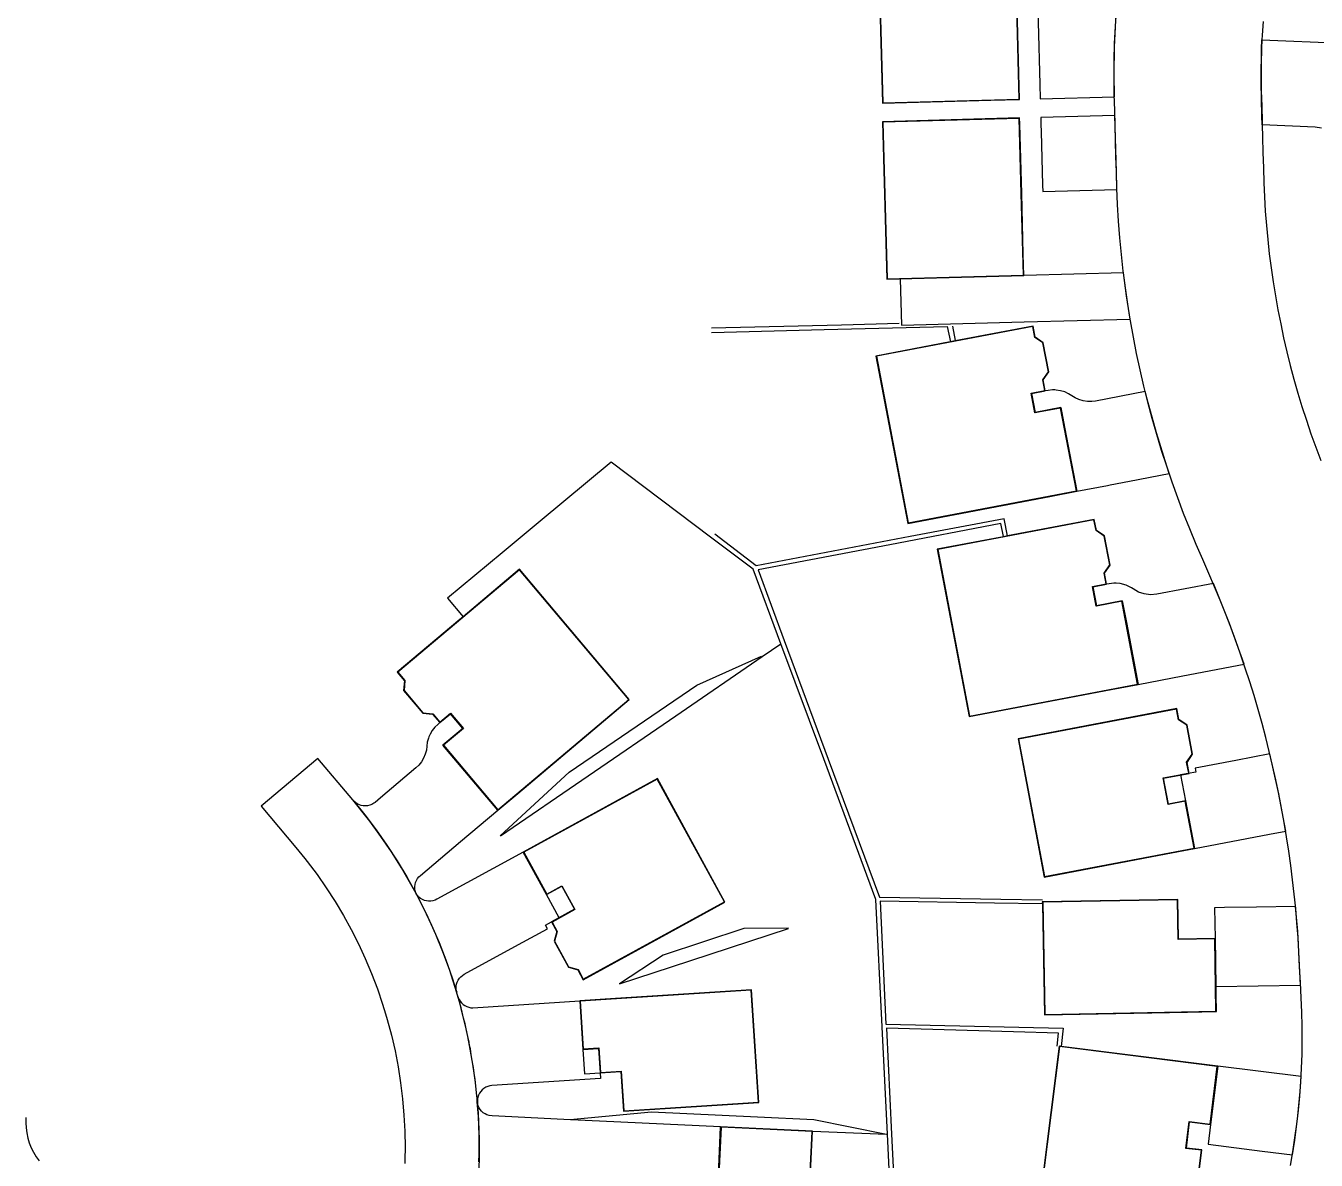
# Model space of a CAD drawing. Header units: metres. Extents: x 331488 to 331864, y 366379 to 366749.
# Drawn here: x 331489.1 to 331572.5, y 366489.8 to 366563.1 of the extents above; entities that cross this region are included whole.
import ezdxf

# ---------------------------------------------------------------- set-up
doc = ezdxf.new("R2010")
doc.units = ezdxf.units.M
for name, color, linetype, true_color in [('3D_LINES', 132, 'Continuous', 0x00cccc), ('GARAGES FFL', 150, 'Continuous', 0x0080ff), ('PLOTS EXTERNAL LEVEL', 3, 'Continuous', 0x00ff00), ('PLOTS FFL', 1, 'Continuous', 0xff0000)]:
    doc.layers.add(name, color=color, linetype=linetype, true_color=true_color)

msp = doc.modelspace()

# ---------------------------------------------------------------- linework, layer by layer
at = {"layer": '3D_LINES'}
for points in [[(331560.111, 366568.144, 35.249), (331554.594, 366567.996, 35.67), (331554.423, 366567.991, 35.681), (331554.439, 366567.394, 35.692), (331554.655, 366559.355, 35.692), (331554.681, 366558.395, 35.732), (331559.479, 366558.524, 35.666), (331559.455, 366559.995, 35.606), (331559.482, 366561.731, 35.534), (331559.57, 366563.465, 35.46), (331559.718, 366565.195, 35.384), (331559.926, 366566.919, 35.305), (331560.111, 366568.144, 35.249)], [(331570.859, 366489.42, 37.426), (331571.016, 366490.311, 37.4), (331571.155, 366491.205, 37.374), (331571.276, 366492.102, 37.349), (331571.379, 366493.001, 37.324), (331571.464, 366493.902, 37.299), (331571.532, 366494.804, 37.275), (331571.581, 366495.708, 37.251), (331571.612, 366496.612, 37.228), (331571.625, 366497.517, 37.205), (331571.62, 366498.422, 37.183), (331571.596, 366499.327, 37.161), (331571.554, 366500.266, 37.139), (331571.506, 366501.26, 37.118), (331571.457, 366502.258, 37.098), (331571.408, 366503.234, 37.078), (331571.352, 366504.172, 37.058), (331571.283, 366505.106, 37.038), (331571.202, 366506.039, 37.018), (331571.108, 366506.971, 36.998), (331571.002, 366507.901, 36.978), (331570.883, 366508.831, 36.958), (331570.753, 366509.758, 36.938), (331570.61, 366510.684, 36.918), (331570.454, 366511.607, 36.898), (331570.286, 366512.529, 36.878), (331570.106, 366513.448, 36.858), (331569.914, 366514.364, 36.838), (331569.709, 366515.278, 36.818), (331569.493, 366516.19, 36.798), (331569.264, 366517.098, 36.778), (331569.023, 366518.003, 36.758), (331568.77, 366518.905, 36.738), (331568.505, 366519.803, 36.718), (331568.228, 366520.698, 36.698), (331567.939, 366521.589, 36.678), (331567.639, 366522.476, 36.658), (331567.326, 366523.359, 36.638), (331567.002, 366524.237, 36.618), (331566.666, 366525.112, 36.598), (331566.319, 366525.981, 36.578), (331565.96, 366526.846, 36.558), (331565.589, 366527.707, 36.538), (331565.189, 366528.604, 36.518), (331564.762, 366529.586, 36.498), (331564.348, 366530.583, 36.478), (331563.95, 366531.586, 36.458), (331563.569, 366532.596, 36.438), (331563.205, 366533.612, 36.418), (331562.859, 366534.634, 36.397), (331562.529, 366535.661, 36.376), (331562.216, 366536.694, 36.354), (331561.921, 366537.732, 36.331), (331561.643, 366538.775, 36.307), (331561.382, 366539.823, 36.282), (331561.139, 366540.874, 36.256), (331560.914, 366541.929, 36.229), (331560.706, 366542.988, 36.201), (331560.515, 366544.051, 36.172), (331560.499, 366544.152, 36.169), (331560.343, 366545.116, 36.141), (331560.188, 366546.184, 36.11), (331560.066, 366547.142, 36.082), (331560.051, 366547.255, 36.078), (331559.932, 366548.327, 36.045), (331559.831, 366549.402, 36.011), (331559.748, 366550.478, 35.976), (331559.682, 366551.555, 35.94), (331559.635, 366552.631, 35.903), (331559.605, 366553.672, 35.865), (331559.578, 366554.674, 35.826), (331559.551, 366555.673, 35.785), (331559.524, 366556.673, 35.744), (331559.497, 366557.673, 35.702), (331559.47, 366558.682, 35.659), (331559.451, 366559.769, 35.615), (331559.456, 366560.875, 35.57), (331559.486, 366561.98, 35.524), (331559.54, 366563.084, 35.477), (331559.619, 366564.187, 35.429)], [(331569.097, 366563.404, 35.429), (331569.033, 366562.512, 35.477), (331569.019, 366562.214, 35.493), (331569.018, 366562.209, 35.493), (331568.991, 366561.656, 35.522), (331568.989, 366561.619, 35.524), (331568.965, 366560.725, 35.57), (331568.961, 366559.831, 35.615), (331568.964, 366559.7, 35.621), (331568.977, 366558.919, 35.659), (331569.004, 366557.928, 35.702), (331569.031, 366556.929, 35.744), (331569.037, 366556.706, 35.754), (331569.058, 366555.929, 35.785), (331569.084, 366554.929, 35.826), (331569.111, 366553.932, 35.865), (331569.139, 366552.973, 35.903), (331569.18, 366552.051, 35.94), (331569.235, 366551.132, 35.976), (331569.306, 366550.214, 36.011), (331569.393, 366549.298, 36.045), (331569.494, 366548.383, 36.078), (331569.611, 366547.469, 36.11), (331569.743, 366546.558, 36.141), (331569.89, 366545.649, 36.172), (331570.053, 366544.743, 36.201), (331570.23, 366543.839, 36.229), (331570.422, 366542.939, 36.256), (331570.63, 366542.042, 36.282), (331570.852, 366541.148, 36.307), (331571.089, 366540.259, 36.331), (331571.341, 366539.373, 36.354), (331571.608, 366538.492, 36.376), (331571.889, 366537.615, 36.397), (331572.185, 366536.743, 36.418), (331572.496, 366535.876, 36.438), (331572.821, 366535.015, 36.458)], [(331572.86, 366556.51, 35.402), (331572.464, 366556.566, 35.439), (331569.037, 366556.706, 35.754), (331569.032, 366556.706, 35.753), (331569.006, 366557.297, 35.727), (331568.96, 366559.46, 35.632), (331568.964, 366559.7, 35.621), (331568.989, 366561.619, 35.524), (331568.99, 366561.623, 35.524), (331568.991, 366561.656, 35.522), (331569.011, 366562.214, 35.522)], [(331569.011, 366562.214, 35.493), (331569.019, 366562.214, 35.493), (331574.214, 366562.003, 35.228)], [(331559.512, 366557.324, 35.717), (331554.715, 366557.196, 35.626), (331554.719, 366557.051, 35.632), (331554.727, 366556.732, 35.749), (331554.739, 366556.289, 35.767), (331554.833, 366552.815, 35.767), (331554.844, 366552.397, 35.783), (331559.644, 366552.526, 35.906), (331559.612, 366553.672, 35.864), (331559.512, 366557.324, 35.717)], [(331560.066, 366547.142, 36.082), (331553.639, 366546.971, 35.6), (331545.621, 366546.757, 35.6), (331545.702, 366543.758, 35.75), (331553.634, 366543.971, 35.75), (331560.503, 366544.156, 36.169), (331560.269, 366545.648, 36.125), (331560.066, 366547.142, 36.082)], [(331545.562, 366543.865, 35.75), (331541.825, 366543.771, 35.75), (331533.426, 366543.561, 35.81)], [(331533.427, 366543.295, 35.81), (331540.718, 366543.481, 36.35), (331548.664, 366543.683, 36.35), (331548.877, 366542.691, 36.35)], [(331549.005, 366543.697, 35.75), (331549.178, 366542.767, 35.75)], [(331561.473, 366539.47, 36.29), (331558.26, 366538.857, 36.378), (331558.009, 366538.826, 36.382), (331557.73, 366538.828, 36.386), (331557.454, 366538.869, 36.388), (331557.186, 366538.948, 36.389), (331556.932, 366539.064, 36.388), (331556.515, 366539.326, 36.384), (331556.262, 366539.444, 36.391), (331555.995, 366539.525, 36.404), (331555.72, 366539.567, 36.42), (331555.631, 366539.57, 36.426), (331555.48, 366539.573, 36.442), (331555.193, 366539.543, 36.477), (331555.01, 366539.508, 36.5), (331554.126, 366539.34, 36.5), (331554.359, 366538.115, 36.5), (331556.017, 366538.43, 36.5), (331556.255, 366537.176, 36.425), (331557.044, 366533.024, 36.425), (331559.021, 366533.399, 36.392), (331559.21, 366533.435, 36.43), (331560.456, 366533.672, 36.414), (331563.023, 366534.16, 36.407), (331562.862, 366534.64, 36.397), (331562.191, 366536.798, 36.352), (331561.596, 366538.978, 36.302), (331561.473, 366539.47, 36.29)], [(331531.263, 366478.968, 39.25), (331540.323, 366477.142, 38.75), (331542.555, 366482.953, 38.85), (331544.939, 366488.722, 38.75), (331544.805, 366491.437, 38.75), (331544.46, 366498.384, 38.5), (331544.059, 366506.613, 38.25), (331540.681, 366515.71, 38.06), (331537.909, 366523.16, 37.81), (331536.114, 366527.985, 37.51), (331533.361, 366530.062, 37.55), (331526.94, 366534.904, 37.8), (331522.342, 366531.089, 38.35), (331519.881, 366529.047, 38.35), (331516.346, 366526.115, 38.35), (331517.362, 366524.909, 38.35)], [(331552.563, 366530.149, 36.35), (331552.353, 366531.243, 36.35), (331546.269, 366530.089, 36.35), (331536.305, 366528.198, 37.06), (331533.631, 366530.241, 37)], [(331552.306, 366530.1, 36.95), (331552.126, 366530.943, 36.95), (331544.951, 366529.567, 36.95), (331536.438, 366527.934, 37.21), (331538.13, 366523.372, 37.51), (331540.975, 366515.706, 37.61), (331544.285, 366506.783, 37.65), (331552.143, 366506.649, 36.95), (331554.82, 366506.603, 36.95)], [(331565.875, 366527.058, 36.552), (331562.224, 366526.363, 36.892), (331561.803, 366526.328, 36.928), (331561.393, 366526.382, 36.958), (331561.028, 366526.504, 36.981), (331560.856, 366526.603, 36.99), (331560.682, 366526.704, 36.984), (331560.585, 366526.769, 36.98), (331560.228, 366526.948, 36.971), (331559.843, 366527.053, 36.972), (331559.597, 366527.069, 36.979), (331559.444, 366527.079, 37.005), (331559.14, 366527.045, 37.065), (331558.974, 366527.013, 37.1), (331558.09, 366526.845, 37.1), (331558.323, 366525.62, 37.1), (331559.981, 366525.935, 37.1), (331560.249, 366524.531, 37.025), (331561.011, 366520.53, 37.025), (331563.912, 366521.081, 36.867), (331567.864, 366521.832, 36.672), (331566.921, 366524.465, 36.612), (331565.875, 366527.058, 36.552)], [(331537.914, 366523.143, 37.81), (331536.691, 366522.306, 37.81), (331531.113, 366518.487, 38.65), (331519.773, 366510.722, 38.65)], [(331519.757, 366510.744, 38.65), (331524.215, 366514.854, 38.35), (331532.479, 366520.485, 38.35), (331536.649, 366522.36, 37.81)], [(331519.595, 366512.388, 38.425), (331516.05, 366516.597, 38.425), (331517.34, 366517.684, 38.5), (331516.537, 366518.638, 38.5), (331515.848, 366518.058, 38.5), (331515.72, 366517.949, 38.481), (331515.537, 366517.775, 38.452), (331515.363, 366517.557, 38.422), (331515.221, 366517.317, 38.393), (331515.149, 366517.146, 38.375), (331515.113, 366517.059, 38.375), (331515.043, 366516.789, 38.379), (331514.981, 366516.287, 38.387), (331514.91, 366516.017, 38.39), (331514.803, 366515.759, 38.388), (331514.661, 366515.519, 38.385), (331514.486, 366515.301, 38.38), (331514.304, 366515.126, 38.375), (331512.012, 366513.196, 38.31), (331511.667, 366512.905, 38.296), (331511.585, 366512.845, 38.292), (331511.446, 366512.764, 38.287), (331511.316, 366512.714, 38.281), (331511.18, 366512.683, 38.275), (331511.041, 366512.67, 38.268), (331510.902, 366512.678, 38.265), (331510.765, 366512.704, 38.263), (331510.648, 366512.744, 38.262), (331510.509, 366512.813, 38.261), (331510.394, 366512.893, 38.26), (331510.292, 366512.988, 38.26), (331510.749, 366512.422, 38.26), (331511.006, 366512.104, 38.271), (331511.737, 366511.134, 38.313), (331512.435, 366510.14, 38.354), (331513.097, 366509.121, 38.396), (331513.724, 366508.081, 38.438), (331514.329, 366506.993, 38.481), (331514.265, 366507.179, 38.475), (331514.242, 366507.317, 38.472), (331514.239, 366507.452, 38.469), (331514.255, 366507.595, 38.468), (331514.29, 366507.73, 38.467), (331514.344, 366507.858, 38.467), (331514.415, 366507.979, 38.468), (331514.502, 366508.088, 38.47), (331514.594, 366508.176, 38.473), (331517.192, 366510.364, 38.549), (331519.595, 366512.388, 38.425)], [(331510.217, 366513.075, 38.26), (331507.963, 366515.75, 38.14), (331504.292, 366512.659, 38.06), (331506.546, 366509.983, 38.155), (331507.122, 366509.271, 38.18), (331507.282, 366509.073, 38.19), (331507.911, 366508.235, 38.232), (331508.509, 366507.376, 38.274), (331509.078, 366506.496, 38.316), (331509.615, 366505.598, 38.358), (331510.121, 366504.681, 38.4), (331510.594, 366503.747, 38.448), (331511.034, 366502.797, 38.496), (331511.441, 366501.832, 38.544), (331511.814, 366500.853, 38.592), (331512.153, 366499.862, 38.64), (331512.346, 366499.228, 38.67), (331512.457, 366498.86, 38.687), (331512.726, 366497.848, 38.734), (331512.959, 366496.827, 38.78), (331513.156, 366495.799, 38.827), (331513.318, 366494.764, 38.873), (331513.443, 366493.725, 38.92), (331513.532, 366492.682, 38.963), (331513.585, 366491.636, 39.006), (331513.601, 366490.589, 39.049), (331513.586, 366489.833, 39.08), (331513.58, 366489.542, 39.105)], [(331569.534, 366516.039, 36.801), (331567.322, 366515.619, 36.879), (331564.704, 366515.121, 36.942), (331564.753, 366514.864, 36.939), (331563.758, 366514.674, 37), (331564.075, 366513.007, 37.025), (331564.661, 366509.922, 37.025), (331569.501, 366510.842, 36.936), (331570.556, 366511.042, 36.91), (331570.09, 366513.55, 36.855), (331569.534, 366516.039, 36.801)], [(331518.381, 366489.666, 39.16), (331518.397, 366490.158, 39.14), (331518.393, 366491.373, 39.089), (331518.347, 366492.587, 39.039), (331518.278, 366493.537, 39), (331518.261, 366493.759, 38.991), (331518.258, 366493.798, 38.989), (331518.244, 366493.93, 38.984), (331518.152, 366494.778, 38.949), (331518.128, 366495.006, 38.94), (331518.074, 366495.382, 38.925), (331517.987, 366495.982, 38.9), (331517.955, 366496.208, 38.891), (331517.888, 366496.581, 38.876), (331517.78, 366497.18, 38.851), (331517.74, 366497.404, 38.842), (331517.66, 366497.773, 38.826), (331517.532, 366498.368, 38.802), (331517.484, 366498.591, 38.793), (331517.391, 366498.958, 38.777), (331517.235, 366499.575, 38.751), (331517.226, 366499.61, 38.75), (331517.186, 366499.769, 38.744), (331517.116, 366500.011, 38.734), (331516.848, 366500.935, 38.697), (331516.712, 366501.35, 38.68), (331516.469, 366502.09, 38.655), (331516.05, 366503.23, 38.615), (331515.591, 366504.354, 38.576), (331515.094, 366505.463, 38.536), (331514.558, 366506.553, 38.497), (331514.317, 366507.002, 38.48), (331513.984, 366507.623, 38.456), (331513.373, 366508.673, 38.414), (331512.726, 366509.701, 38.372), (331512.044, 366510.706, 38.33), (331511.327, 366511.687, 38.289), (331510.811, 366512.343, 38.26), (331510.576, 366512.642, 38.26), (331510.217, 366513.075, 38.26)], [(331522.754, 366506.936, 38.725), (331521.247, 366509.69, 38.725), (331515.664, 366506.635, 38.536), (331515.542, 366506.579, 38.533), (331515.409, 366506.538, 38.531), (331515.271, 366506.516, 38.527), (331515.131, 366506.514, 38.521), (331514.993, 366506.531, 38.515), (331514.858, 366506.567, 38.509), (331514.739, 366506.617, 38.503), (331514.61, 366506.693, 38.497), (331514.502, 366506.781, 38.491), (331514.407, 366506.883, 38.485), (331514.329, 366506.993, 38.481), (331514.483, 366506.691, 38.491), (331514.806, 366506.059, 38.515), (331515.325, 366504.961, 38.554), (331515.804, 366503.845, 38.594), (331516.245, 366502.713, 38.633), (331516.646, 366501.566, 38.673), (331516.887, 366500.8, 38.702), (331516.944, 366500.62, 38.71), (331516.916, 366500.738, 38.705), (331516.903, 366500.872, 38.7), (331516.908, 366501.016, 38.694), (331516.933, 366501.154, 38.689), (331516.977, 366501.286, 38.685), (331517.039, 366501.411, 38.681), (331517.117, 366501.526, 38.678), (331517.211, 366501.629, 38.675), (331517.319, 366501.718, 38.673), (331517.422, 366501.783, 38.672), (331520.934, 366503.705, 38.639), (331522.806, 366504.73, 38.648), (331522.68, 366504.96, 38.648), (331523.076, 366505.177, 38.65), (331523.569, 366505.447, 38.7), (331522.754, 366506.936, 38.725)], [(331554.799, 366506.34, 37.25), (331551.727, 366506.393, 37.25), (331544.323, 366506.521, 37.65), (331544.704, 366498.566, 37.9), (331556.154, 366498.292, 37.25), (331556.032, 366497.124, 37.25)], [(331571.194, 366506.172, 37.015), (331568.673, 366506.133, 37.174), (331566.595, 366506.101, 37.239), (331565.952, 366506.087, 37.259), (331565.987, 366504.094, 37.4), (331566.013, 366502.627, 37.4), (331566.015, 366502.547, 37.325), (331566.043, 366500.987, 37.325), (331571.519, 366501.09, 37.122), (331571.41, 366503.234, 37.077), (331571.33, 366504.552, 37.049), (331571.194, 366506.172, 37.015)], [(331538.399, 366504.773, 38.8), (331535.513, 366504.745, 38.65), (331530.287, 366503.03, 38.65), (331527.475, 366501.179, 38.95)], [(331527.48, 366501.162, 38.95), (331530.841, 366502.266, 38.95), (331538.405, 366504.753, 38.8)], [(331517.016, 366500.356, 38.72), (331517.041, 366500.292, 38.722), (331517.096, 366500.164, 38.726), (331517.168, 366500.045, 38.729), (331517.256, 366499.936, 38.733), (331517.358, 366499.841, 38.737), (331517.472, 366499.761, 38.741), (331517.597, 366499.698, 38.744), (331517.729, 366499.653, 38.748), (331517.866, 366499.627, 38.752), (331517.986, 366499.619, 38.755), (331524.905, 366500.062, 38.941), (331525.106, 366496.928, 39.025), (331525.208, 366495.346, 39.02), (331526.218, 366495.411, 39.017), (331526.242, 366495.037, 39.016), (331519.216, 366494.586, 38.996), (331519.086, 366494.569, 38.996), (331518.952, 366494.532, 38.995), (331518.823, 366494.477, 38.995), (331518.704, 366494.405, 38.994), (331518.596, 366494.317, 38.994), (331518.501, 366494.215, 38.994), (331518.421, 366494.1, 38.993), (331518.359, 366493.976, 38.993), (331518.314, 366493.844, 38.992), (331518.287, 366493.706, 38.992), (331518.281, 366493.567, 38.992), (331518.261, 366493.759, 38.991), (331518.244, 366493.93, 38.984), (331518.182, 366494.552, 38.959), (331518.152, 366494.778, 38.949), (331518.074, 366495.382, 38.925), (331518.025, 366495.757, 38.909), (331517.987, 366495.982, 38.9), (331517.888, 366496.581, 38.876), (331517.826, 366496.955, 38.86), (331517.78, 366497.18, 38.851), (331517.66, 366497.773, 38.826), (331517.585, 366498.146, 38.811), (331517.532, 366498.368, 38.802), (331517.391, 366498.958, 38.777), (331517.303, 366499.327, 38.762), (331517.235, 366499.575, 38.751), (331517.116, 366500.011, 38.734), (331517.016, 366500.356, 38.72)], [(331555.767, 366497.143, 37.7), (331555.872, 366497.983, 37.7), (331552.949, 366498.065, 37.675), (331544.733, 366498.296, 38.2), (331545.071, 366491.446, 38.35), (331545.198, 366488.883, 38.35), (331551.705, 366488.069, 37.7), (331554.8, 366487.681, 37.7), (331561.757, 366486.811, 37.7)], [(331571.559, 366495.174, 37.265), (331566.156, 366495.853, 37.4), (331565.688, 366492.068, 37.849), (331565.53, 366490.791, 37.778), (331569.038, 366490.351, 37.575), (331570.986, 366490.106, 37.406), (331571.139, 366491.066, 37.378), (331571.344, 366492.632, 37.334), (331571.494, 366494.205, 37.291), (331571.559, 366495.174, 37.265)], [(331534.013, 366491.927, 39.25), (331523.875, 366492.404, 39.094), (331519.23, 366492.623, 39.022), (331519.036, 366492.652, 39.019), (331518.903, 366492.695, 39.017), (331518.778, 366492.756, 39.015), (331518.662, 366492.834, 39.013), (331518.558, 366492.927, 39.011), (331518.469, 366493.034, 39.008), (331518.395, 366493.152, 39.006), (331518.338, 366493.28, 39.004), (331518.299, 366493.414, 39.002), (331518.281, 366493.539, 39), (331518.361, 366492.32, 39.04), (331518.398, 366491.106, 39.08), (331518.392, 366489.891, 39.12), (331518.344, 366488.671, 39.16)], [(331489.091, 366492.52, 40.122), (331489.079, 366492.187, 40.123), (331489.095, 366491.854, 40.123), (331489.138, 366491.524, 40.123), (331489.209, 366491.199, 40.123), (331489.306, 366490.881, 40.123), (331489.43, 366490.572, 40.123), (331489.578, 366490.274, 40.123), (331489.751, 366489.99, 40.123), (331489.948, 366489.721, 40.124)], [(331524.272, 366492.4, 39.1), (331529.551, 366492.888, 38.95), (331536.405, 366492.565, 38.95), (331540.039, 366492.394, 38.95), (331544.749, 366491.437, 38.75)], [(331533.865, 366488.79, 39.25), (331534.013, 366491.927, 39.25)], [(331539.959, 366491.647, 39.25), (331544.749, 366491.437, 38.75)]]:
    msp.add_polyline3d(points, dxfattribs=at)
at = {"layer": 'GARAGES FFL'}
msp.add_polyline3d([(331539.933, 366491.623, 39.25), (331534.037, 366491.901, 39.25), (331533.891, 366488.814, 39.25), (331539.787, 366488.536, 39.25), (331539.933, 366491.623, 39.25)], dxfattribs=at)
at = {"layer": 'PLOTS EXTERNAL LEVEL'}
for points in [[(331553.077, 366568.546, 35.75), (331551.25, 366568.497, 35.6), (331544.202, 366568.307, 35.6), (331544.476, 366558.12, 35.6), (331551.484, 366558.309, 35.6), (331553.35, 366558.359, 35.75), (331553.077, 366568.546, 35.75)], [(331553.481, 366552.285, 35.75), (331553.361, 366556.749, 35.75), (331553.35, 366557.159, 35.6), (331544.476, 366556.92, 35.6), (331544.75, 366546.734, 35.6), (331553.624, 366546.972, 35.6), (331553.587, 366548.362, 35.75), (331553.481, 366552.285, 35.75)], [(331556.017, 366538.43, 36.5), (331554.359, 366538.115, 36.5), (331554.126, 366539.34, 36.5), (331555.01, 366539.508, 36.5), (331554.876, 366540.218, 36.35), (331555.234, 366540.744, 36.35), (331554.876, 366542.629, 35.999), (331554.349, 366542.987, 35.882), (331554.214, 366543.698, 35.75), (331549.173, 366542.74, 35.75), (331548.845, 366542.678, 36.35), (331544.056, 366541.767, 36.35), (331546.113, 366530.946, 36.35), (331555.294, 366532.691, 36.35), (331557.044, 366533.024, 36.425), (331556.255, 366537.176, 36.425), (331556.017, 366538.43, 36.5)], [(331559.981, 366525.935, 37.1), (331558.323, 366525.62, 37.1), (331558.09, 366526.845, 37.1), (331558.974, 366527.013, 37.1), (331558.839, 366527.723, 36.95), (331559.197, 366528.25, 36.852), (331558.839, 366530.134, 36.558), (331558.312, 366530.492, 36.461), (331558.176, 366531.203, 36.35), (331552.561, 366530.133, 36.35), (331552.297, 366530.083, 36.95), (331548.019, 366529.268, 36.95), (331550.08, 366518.448, 36.95), (331559.268, 366520.198, 36.95), (331561.011, 366520.53, 37.025), (331560.249, 366524.53, 37.025), (331559.981, 366525.935, 37.1)], [(331521.009, 366527.981, 38.35), (331517.363, 366524.91, 38.35), (331517.142, 366524.724, 37.9), (331513.101, 366521.32, 37.9), (331513.567, 366520.767, 37.994), (331513.513, 366520.132, 38.076), (331514.748, 366518.665, 38.324), (331515.383, 366518.611, 38.407), (331515.848, 366518.058, 38.5), (331516.537, 366518.638, 38.5), (331517.34, 366517.684, 38.5), (331516.05, 366516.597, 38.425), (331519.595, 366512.388, 38.425), (331520.899, 366513.487, 38.35), (331528.105, 366519.557, 38.35), (331521.009, 366527.981, 38.35)], [(331562.653, 366514.464, 37.1), (331564.311, 366514.779, 36.95), (331564.176, 366515.49, 36.95), (331564.534, 366516.017, 36.95), (331564.176, 366517.9, 36.95), (331563.649, 366518.259, 36.95), (331563.514, 366518.969, 36.95), (331553.246, 366517.018, 36.95), (331554.945, 366508.075, 36.95), (331562.817, 366509.572, 36.95), (331564.661, 366509.922, 37.025), (331564.075, 366513.007, 37.025), (331562.97, 366512.797, 37.1), (331562.653, 366514.464, 37.1)], [(331529.923, 366514.438, 38.65), (331521.247, 366509.69, 38.725), (331522.754, 366506.936, 38.725), (331523.741, 366507.476, 38.8), (331524.556, 366505.987, 38.8), (331523.076, 366505.177, 38.65), (331523.423, 366504.542, 38.65), (331523.244, 366503.93, 38.65), (331524.164, 366502.249, 38.65), (331524.776, 366502.07, 38.65), (331525.123, 366501.435, 38.65), (331534.292, 366506.453, 38.65), (331529.923, 366514.438, 38.65)], [(331565.987, 366504.094, 37.4), (331563.625, 366504.051, 37.25), (331563.579, 366506.629, 37.1), (331554.815, 366506.472, 36.95), (331554.818, 366506.336, 37.25), (331554.946, 366499.171, 37.25), (331564.208, 366499.336, 37.25), (331566.072, 366499.369, 37.325), (331566.015, 366502.547, 37.325), (331566.013, 366502.627, 37.4), (331565.987, 366504.094, 37.4)], [(331536.009, 366500.775, 38.95), (331527.208, 366500.21, 38.95), (331524.905, 366500.062, 38.95), (331525.106, 366496.928, 39.025), (331525.106, 366496.928, 39.025), (331526.117, 366496.993, 39.1), (331526.218, 366495.411, 39.1), (331527.566, 366495.498, 38.95), (331527.731, 366492.926, 38.95), (331536.478, 366493.488, 38.95), (331536.009, 366500.775, 38.95)], [(331566.156, 366495.853, 37.4), (331556.03, 366497.124, 37.25), (331555.896, 366497.141, 37.7), (331554.819, 366488.556, 37.7), (331562.94, 366487.537, 37.7), (331564.743, 366487.31, 37.775), (331565.134, 366490.426, 37.775), (331564.13, 366490.552, 37.85), (331564.341, 366492.236, 37.85), (331565.681, 366492.068, 37.85), (331566.156, 366495.853, 37.4)], [(331539.959, 366491.647, 39.25), (331534.013, 366491.927, 39.25), (331533.865, 366488.79, 39.25), (331539.811, 366488.51, 39.25), (331539.959, 366491.647, 39.25)]]:
    msp.add_polyline3d(points, dxfattribs=at)
at = {"layer": 'PLOTS FFL'}
for points in [[(331553.052, 366568.52, 35.75), (331544.228, 366568.283, 35.75), (331544.5, 366558.146, 35.75), (331553.325, 366558.383, 35.75), (331553.052, 366568.52, 35.75)], [(331553.456, 366552.285, 35.75), (331553.326, 366557.133, 35.75), (331544.502, 366556.896, 35.75), (331544.774, 366546.759, 35.75), (331553.598, 366546.997, 35.75), (331553.456, 366552.285, 35.75)], [(331555.997, 366538.401, 36.5), (331554.339, 366538.086, 36.5), (331554.097, 366539.36, 36.5), (331554.981, 366539.528, 36.5), (331554.849, 366540.223, 36.5), (331555.208, 366540.75, 36.5), (331554.853, 366542.614, 36.5), (331554.327, 366542.972, 36.5), (331554.194, 366543.669, 36.5), (331544.085, 366541.747, 36.5), (331546.132, 366530.975, 36.5), (331557.015, 366533.043, 36.5), (331555.997, 366538.401, 36.5)], [(331559.961, 366525.906, 37.1), (331558.304, 366525.591, 37.1), (331558.061, 366526.865, 37.1), (331558.945, 366527.033, 37.1), (331558.813, 366527.728, 37.1), (331559.171, 366528.255, 37.1), (331558.816, 366530.119, 37.1), (331558.289, 366530.477, 37.1), (331558.156, 366531.174, 37.1), (331548.048, 366529.249, 37.1), (331550.099, 366518.477, 37.1), (331560.981, 366520.55, 37.1), (331559.961, 366525.906, 37.1)], [(331521.006, 366527.946, 38.5), (331513.136, 366521.317, 38.5), (331513.593, 366520.775, 38.5), (331513.538, 366520.14, 38.5), (331514.761, 366518.689, 38.5), (331515.395, 366518.635, 38.5), (331515.851, 366518.093, 38.5), (331516.54, 366518.673, 38.5), (331517.375, 366517.681, 38.5), (331516.085, 366516.594, 38.5), (331519.598, 366512.423, 38.5), (331528.07, 366519.56, 38.5), (331521.006, 366527.946, 38.5)], [(331562.624, 366514.484, 37.1), (331564.281, 366514.799, 37.1), (331564.149, 366515.496, 37.1), (331564.508, 366516.022, 37.1), (331564.154, 366517.885, 37.1), (331563.627, 366518.244, 37.1), (331563.494, 366518.94, 37.1), (331553.275, 366516.998, 37.1), (331554.965, 366508.105, 37.1), (331564.632, 366509.942, 37.1), (331564.055, 366512.978, 37.1), (331562.95, 366512.767, 37.1), (331562.624, 366514.484, 37.1)], [(331529.913, 366514.404, 38.8), (331521.281, 366509.68, 38.8), (331522.764, 366506.97, 38.8), (331523.751, 366507.51, 38.8), (331524.59, 366505.977, 38.8), (331523.11, 366505.167, 38.8), (331523.45, 366504.545, 38.8), (331523.271, 366503.933, 38.8), (331524.181, 366502.27, 38.8), (331524.793, 366502.091, 38.8), (331525.133, 366501.469, 38.8), (331534.258, 366506.463, 38.8), (331529.913, 366514.404, 38.8)], [(331565.963, 366504.068, 37.4), (331563.601, 366504.026, 37.4), (331563.554, 366506.603, 37.4), (331554.841, 366506.447, 37.4), (331554.971, 366499.196, 37.4), (331566.046, 366499.394, 37.4), (331565.963, 366504.068, 37.4)], [(331535.986, 366500.749, 39.1), (331524.931, 366500.038, 39.1), (331525.13, 366496.955, 39.1), (331526.14, 366497.02, 39.1), (331526.242, 366495.438, 39.1), (331527.589, 366495.524, 39.1), (331527.754, 366492.952, 39.1), (331536.451, 366493.511, 39.1), (331535.986, 366500.749, 39.1)], [(331566.128, 366495.832, 37.85), (331555.918, 366497.113, 37.85), (331554.847, 366488.578, 37.85), (331564.722, 366487.338, 37.85), (331565.107, 366490.404, 37.85), (331564.102, 366490.53, 37.85), (331564.32, 366492.264, 37.85), (331565.659, 366492.096, 37.85), (331566.128, 366495.832, 37.85)]]:
    msp.add_polyline3d(points, dxfattribs=at)

doc.saveas('drawing.dxf')
